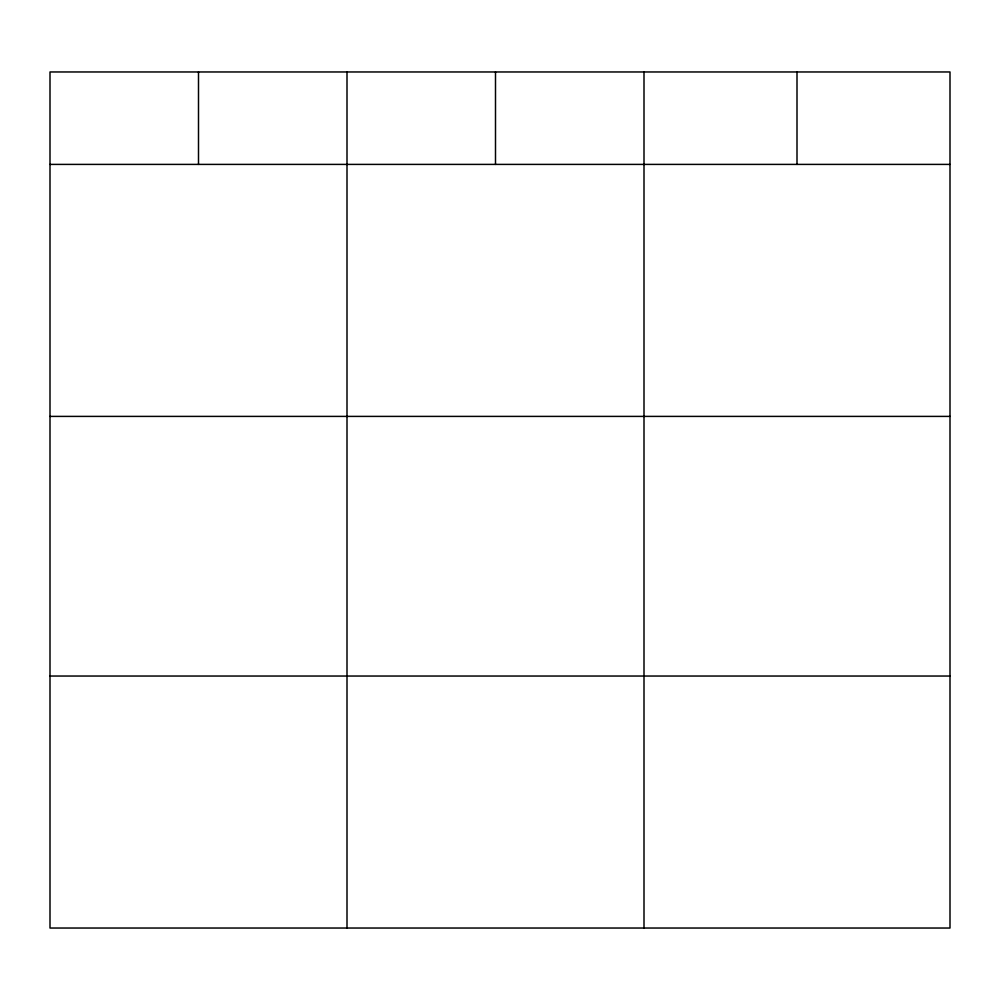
<?xml version="1.0" encoding="UTF-8"?>
<svg xmlns="http://www.w3.org/2000/svg" width="1000" height="1000" viewBox="0 0 1000 1000"><rect width="100%" height="100%" fill="white"/><g stroke="black" fill="none" stroke-linecap="round" stroke-linejoin="round"><path stroke-width="1.5" d="M950 416.4L950 71.963L50 71.963L50 928.037L950 928.037L950 416.4L50 416.4M50 164.4L950 164.4M50 676.038L950 676.038M797 71.963L797 164.4M644 71.963L644 928.037M495.5 71.963L495.5 164.4M347 71.963L347 928.037M198.5 71.963L198.5 164.4"/></g></svg>
